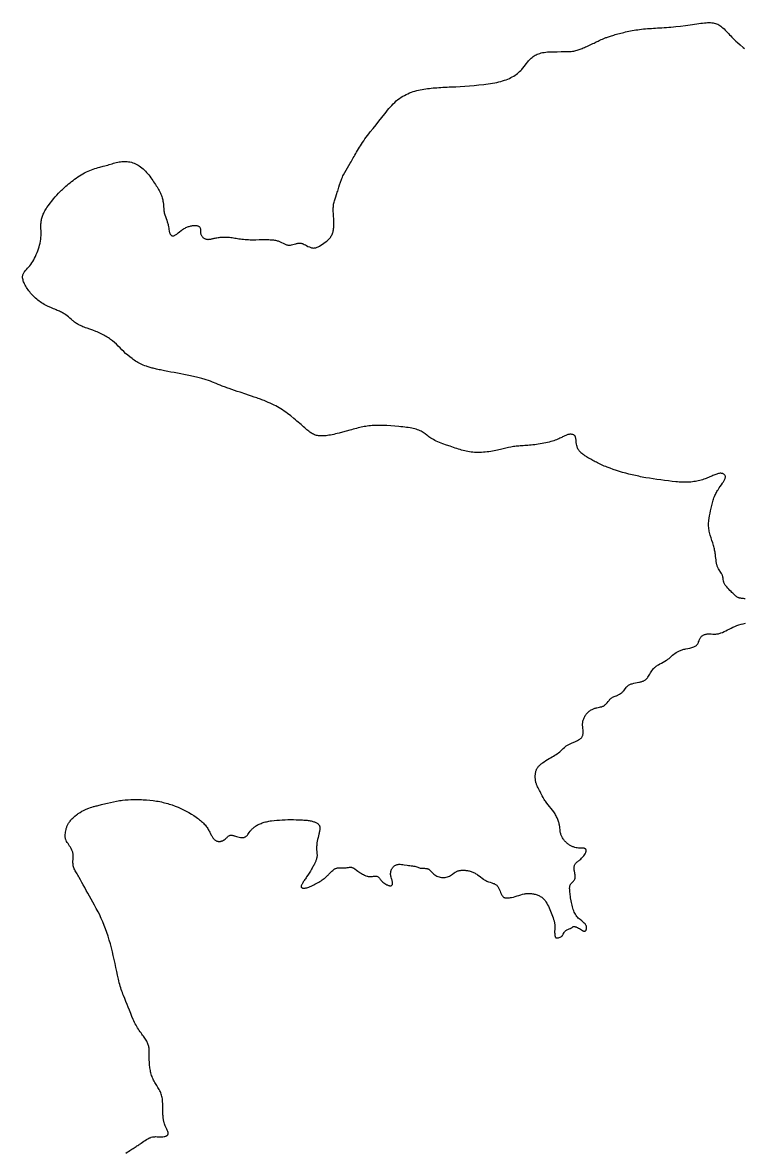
# Model space of a CAD drawing. Header units: millimetres. Extents: x -2265 to 3326, y -936 to 5294.
# Drawn here: x -669 to 1322, y 2179 to 5294 of the extents above; entities that cross this region are included whole.
import ezdxf

# ---------------------------------------------------------------- set-up
doc = ezdxf.new("R2010")
doc.units = ezdxf.units.MM
doc.layers.add('182', color=7, linetype='Continuous')

msp = doc.modelspace()

# ---------------------------------------------------------------- linework, layer by layer
at = {"layer": '182', "elevation": 182}
for points in [[(1324.3, 3705.6), (1321.9, 3705.8), (1319.5, 3705.9), (1317.3, 3706.2), (1315.3, 3706.4), (1313.4, 3706.6), (1311.6, 3706.9), (1310, 3707.2), (1308.5, 3707.5), (1307.2, 3707.9), (1305.9, 3708.3), (1304.8, 3708.7), (1303.8, 3709.2), (1301.9, 3710.2), (1300.2, 3711.4), (1298.4, 3712.8), (1296.6, 3714.5), (1294.6, 3716.3), (1292.5, 3718.4), (1290.1, 3720.7), (1287.6, 3723.1), (1284.9, 3725.8), (1282.1, 3728.7), (1279, 3731.7), (1276, 3734.9), (1273.1, 3738.2), (1270.4, 3741.6), (1269.1, 3743.3), (1268, 3745), (1267, 3746.7), (1266.2, 3748.5), (1265.4, 3750.2), (1264.9, 3751.9), (1264.4, 3753.6), (1264.1, 3755.3), (1263.6, 3758.7), (1263.1, 3762), (1262.6, 3765.3), (1262.3, 3767), (1261.8, 3768.6), (1261.3, 3770.2), (1260.6, 3771.9), (1259.7, 3773.5), (1258.8, 3775.1), (1256.8, 3778.3), (1252.4, 3784.9), (1250.3, 3788.3), (1249.3, 3790.1), (1248.5, 3791.9), (1247.7, 3793.7), (1247.1, 3795.6), (1246.5, 3797.5), (1246, 3799.5), (1245.1, 3803.6), (1244.4, 3807.9), (1243.8, 3812.5), (1243.2, 3817.4), (1242.5, 3822.5), (1242.1, 3825.2), (1241.7, 3828), (1241.3, 3830.8), (1240.8, 3833.7), (1240.2, 3836.6), (1239.6, 3839.7), (1239, 3842.8), (1238.2, 3846), (1237.4, 3849.2), (1236.6, 3852.5), (1235.6, 3855.9), (1234.6, 3859.4), (1232.4, 3866.4), (1230.1, 3873.6), (1227.9, 3880.8), (1226.9, 3884.4), (1226, 3888), (1225.1, 3891.6), (1224.4, 3895.1), (1223.8, 3898.5), (1223.4, 3902), (1223.1, 3905.3), (1223, 3908.6), (1223, 3911.9), (1223.2, 3915.1), (1223.4, 3918.3), (1223.8, 3921.5), (1224.8, 3928), (1226, 3934.5), (1227.4, 3941.3), (1228.8, 3948.4), (1230.4, 3955.6), (1232, 3962.9), (1233.8, 3970.1), (1234.8, 3973.7), (1235.8, 3977.2), (1236.9, 3980.6), (1238, 3983.9), (1239.2, 3987.1), (1240.5, 3990.1), (1241.8, 3993.1), (1243.2, 3995.9), (1244.7, 3998.6), (1246.1, 4001.3), (1247.7, 4003.8), (1249.2, 4006.3), (1252.3, 4011), (1255.4, 4015.5), (1258.5, 4019.8), (1261.5, 4024), (1262.8, 4026), (1264.1, 4028), (1265.3, 4030), (1266.4, 4031.9), (1267.3, 4033.7), (1268.1, 4035.5), (1268.7, 4037.2), (1269.2, 4038.8), (1269.4, 4040.4), (1269.5, 4041.9), (1269.3, 4043.4), (1268.8, 4044.7), (1268.2, 4046), (1267.3, 4047.1), (1266.3, 4048.2), (1265.1, 4049.1), (1263.7, 4049.9), (1262.2, 4050.5), (1260.5, 4051), (1258.7, 4051.3), (1256.7, 4051.5), (1254.7, 4051.4), (1252.6, 4051.2), (1250.3, 4050.8), (1248, 4050.2), (1245.6, 4049.4), (1243.1, 4048.6), (1240.5, 4047.5), (1237.8, 4046.4), (1235.1, 4045.2), (1232.2, 4044), (1229.3, 4042.7), (1226.3, 4041.3), (1223.1, 4040), (1219.9, 4038.7), (1216.6, 4037.4), (1213.2, 4036.1), (1209.7, 4034.9), (1206.1, 4033.8), (1202.5, 4032.7), (1198.7, 4031.7), (1194.8, 4030.7), (1190.9, 4029.9), (1186.9, 4029.1), (1182.8, 4028.4), (1178.6, 4027.9), (1174.3, 4027.4), (1170, 4027.1), (1165.5, 4026.9), (1161, 4026.8), (1156.4, 4026.8), (1151.7, 4026.9), (1147, 4027.1), (1142.2, 4027.3), (1137.3, 4027.7), (1132.4, 4028.1), (1122.4, 4029.1), (1112.2, 4030.3), (1101.8, 4031.6), (1091.2, 4033), (1080.7, 4034.5), (1070.2, 4036), (1059.9, 4037.7), (1049.7, 4039.4), (1044.8, 4040.3), (1039.9, 4041.2), (1035.1, 4042.1), (1030.4, 4043.1), (1021.2, 4045), (1012.3, 4047.1), (1003.5, 4049.3), (994.7, 4051.6), (986.1, 4054.1), (977.4, 4056.7), (968.7, 4059.4), (960.1, 4062.2), (951.6, 4065.2), (943.4, 4068.3), (939.3, 4069.9), (935.4, 4071.5), (931.5, 4073.2), (927.8, 4074.8), (924.1, 4076.5), (920.5, 4078.2), (917, 4080), (913.6, 4081.7), (910.3, 4083.4), (907.1, 4085.1), (903.9, 4086.9), (900.8, 4088.6), (897.9, 4090.3), (895, 4091.9), (892.2, 4093.6), (889.5, 4095.2), (886.8, 4096.8), (884.3, 4098.4), (881.8, 4100), (879.5, 4101.5), (877.2, 4103.1), (875.1, 4104.7), (873.1, 4106.3), (871.2, 4108), (869.4, 4109.7), (867.8, 4111.5), (866.3, 4113.3), (865, 4115.2), (863.8, 4117.1), (862.8, 4119.2), (861.9, 4121.3), (861.1, 4123.4), (860.4, 4125.6), (859.9, 4127.8), (859, 4132.1), (858.3, 4136.3), (858.1, 4138.3), (857.9, 4140.2), (857.7, 4142.1), (857.5, 4143.8), (857.3, 4145.5), (857.1, 4147), (856.8, 4148.5), (856.5, 4149.8), (856.2, 4151.1), (855.8, 4152.2), (855.3, 4153.3), (854.8, 4154.3), (854.1, 4155.1), (853.3, 4155.9), (852.4, 4156.6), (851.4, 4157.2), (850.2, 4157.8), (848.9, 4158.2), (847.5, 4158.5), (845.9, 4158.8), (844.3, 4158.9), (842.6, 4158.9), (840.8, 4158.9), (839, 4158.7), (837, 4158.4), (835.1, 4158), (833.1, 4157.4), (831.1, 4156.8), (829.1, 4156), (827, 4155.1), (824.9, 4154), (822.8, 4152.9), (820.5, 4151.8), (818.1, 4150.5), (815.6, 4149.2), (812.9, 4147.9), (810.1, 4146.6), (807, 4145.2), (803.7, 4143.8), (800.2, 4142.5), (796.3, 4141.2), (792.3, 4139.9), (787.9, 4138.7), (783.4, 4137.5), (778.6, 4136.4), (773.8, 4135.3), (768.8, 4134.3), (763.7, 4133.4), (753.5, 4131.7), (748.5, 4130.9), (743.5, 4130.3), (738.5, 4129.7), (733.7, 4129.1), (729.1, 4128.7), (724.6, 4128.3), (720.2, 4128), (715.9, 4127.7), (711.7, 4127.4), (707.6, 4127.2), (703.7, 4126.9), (699.8, 4126.6), (696, 4126.3), (692.2, 4125.9), (688.6, 4125.5), (685, 4125), (681.4, 4124.4), (677.9, 4123.7), (670.9, 4122.2), (663.8, 4120.5), (660.2, 4119.6), (656.5, 4118.6), (652.7, 4117.7), (648.8, 4116.8), (644.7, 4115.8), (640.5, 4114.9), (636.2, 4114), (631.6, 4113.2), (626.9, 4112.4), (622.1, 4111.6), (617.2, 4111), (612.2, 4110.4), (607.1, 4109.8), (602.1, 4109.4), (597, 4109.1), (591.9, 4108.9), (586.9, 4108.8), (582, 4108.9), (577.2, 4109.1), (572.5, 4109.4), (567.9, 4109.9), (563.4, 4110.6), (559, 4111.4), (554.7, 4112.3), (550.4, 4113.3), (546.1, 4114.4), (541.9, 4115.6), (537.6, 4116.9), (533.2, 4118.3), (528.8, 4119.7), (524.3, 4121.2), (519.7, 4122.8), (515, 4124.4), (510.2, 4126), (500.3, 4129.4), (490.5, 4132.9), (485.7, 4134.7), (481, 4136.5), (476.5, 4138.4), (472.1, 4140.3), (468, 4142.2), (464.1, 4144.2), (460.4, 4146.2), (457.1, 4148.2), (454.1, 4150.3), (451.2, 4152.3), (448.5, 4154.4), (445.9, 4156.4), (441, 4160.3), (438.5, 4162.2), (435.9, 4164), (433.3, 4165.8), (430.4, 4167.4), (427.4, 4168.9), (424.2, 4170.3), (420.6, 4171.6), (416.9, 4172.8), (412.9, 4173.9), (408.7, 4174.9), (404.3, 4175.8), (399.7, 4176.7), (394.9, 4177.4), (390, 4178.1), (385, 4178.8), (379.8, 4179.4), (374.5, 4179.9), (369.1, 4180.4), (358.2, 4181.4), (347.1, 4182.3), (336, 4183), (330.5, 4183.3), (325, 4183.5), (319.7, 4183.6), (314.4, 4183.6), (309.3, 4183.6), (304.3, 4183.5), (299.5, 4183.3), (294.9, 4183), (290.4, 4182.6), (286, 4182.1), (281.7, 4181.6), (277.5, 4180.9), (273.4, 4180.2), (269.2, 4179.3), (265, 4178.4), (260.9, 4177.5), (256.6, 4176.4), (252.3, 4175.3), (247.8, 4174.1), (243.2, 4172.9), (238.5, 4171.6), (233.7, 4170.3), (223.8, 4167.6), (213.7, 4164.8), (203.8, 4162.2), (198.8, 4161), (194, 4159.9), (189.3, 4158.8), (184.8, 4157.8), (180.4, 4157), (176.1, 4156.2), (172, 4155.6), (168.1, 4155.1), (164.3, 4154.7), (160.6, 4154.5), (157.1, 4154.4), (153.7, 4154.4), (150.5, 4154.6), (147.3, 4155), (144.3, 4155.5), (141.4, 4156.1), (138.6, 4156.9), (136, 4157.9), (133.4, 4159), (130.8, 4160.3), (128.3, 4161.8), (125.8, 4163.4), (123.2, 4165.2), (120.6, 4167.2), (118, 4169.3), (115.2, 4171.6), (112.3, 4174.1), (109.3, 4176.7), (106.2, 4179.5), (102.8, 4182.5), (99.2, 4185.6), (95.5, 4188.8), (91.6, 4192.2), (87.6, 4195.6), (83.5, 4199.1), (79.2, 4202.6), (70.5, 4209.7), (61.5, 4216.5), (57, 4219.8), (52.5, 4223), (48, 4226.1), (43.5, 4229), (38.9, 4231.8), (34.3, 4234.5), (29.5, 4237.1), (24.6, 4239.7), (19.6, 4242.2), (14.4, 4244.6), (8.9, 4247.1), (3.1, 4249.5), (-2.9, 4251.9), (-6, 4253.1), (-9.2, 4254.3), (-12.5, 4255.5), (-15.9, 4256.8), (-19.4, 4258), (-22.9, 4259.3), (-30.3, 4261.8), (-37.8, 4264.4), (-45.5, 4266.9), (-53.4, 4269.5), (-69.1, 4274.7), (-76.8, 4277.3), (-84.4, 4279.8), (-91.8, 4282.3), (-98.9, 4284.8), (-102.4, 4286), (-105.7, 4287.3), (-109, 4288.5), (-112.1, 4289.7), (-115.2, 4290.8), (-118.1, 4292), (-123.9, 4294.3), (-129.4, 4296.6), (-134.7, 4298.8), (-145.4, 4303), (-150.8, 4305.1), (-156.3, 4307.2), (-162.2, 4309.2), (-165.2, 4310.1), (-168.3, 4311.1), (-171.6, 4312.1), (-174.9, 4313.1), (-178.4, 4314), (-181.9, 4314.9), (-185.7, 4315.9), (-189.5, 4316.8), (-193.5, 4317.7), (-197.6, 4318.7), (-201.8, 4319.6), (-206, 4320.5), (-214.8, 4322.2), (-223.8, 4324), (-232.8, 4325.7), (-251, 4329.1), (-260, 4330.7), (-268.7, 4332.4), (-272.9, 4333.2), (-277, 4334), (-281.1, 4334.8), (-285, 4335.6), (-288.8, 4336.3), (-292.5, 4337.1), (-296, 4337.9), (-299.4, 4338.7), (-302.7, 4339.4), (-305.8, 4340.2), (-308.9, 4341), (-311.8, 4341.7), (-314.6, 4342.5), (-317.3, 4343.3), (-319.9, 4344), (-322.5, 4344.8), (-324.9, 4345.6), (-327.2, 4346.4), (-331.7, 4348), (-335.9, 4349.7), (-339.9, 4351.4), (-343.6, 4353.1), (-347.2, 4355), (-350.7, 4356.9), (-354.1, 4358.9), (-357.4, 4360.9), (-360.7, 4363.1), (-363.9, 4365.3), (-367, 4367.6), (-373.1, 4372.3), (-379, 4377.2), (-384.6, 4382.2), (-390, 4387.2), (-395.1, 4392.3), (-400.1, 4397.3), (-405.1, 4402.3), (-410.1, 4407.1), (-415.2, 4411.9), (-420.6, 4416.4), (-423.4, 4418.7), (-426.2, 4420.8), (-429.2, 4422.9), (-432.2, 4425), (-435.3, 4427), (-438.5, 4429), (-441.8, 4430.9), (-445.1, 4432.7), (-448.6, 4434.5), (-452.1, 4436.3), (-455.7, 4438), (-459.4, 4439.6), (-463.2, 4441.2), (-467.1, 4442.8), (-475, 4445.8), (-483, 4448.6), (-491, 4451.4), (-494.9, 4452.8), (-498.6, 4454.2), (-502.3, 4455.6), (-505.8, 4457), (-509.2, 4458.5), (-512.3, 4460), (-515.3, 4461.5), (-518, 4463.1), (-520.6, 4464.7), (-523, 4466.4), (-525.3, 4468), (-527.4, 4469.7), (-529.4, 4471.4), (-531.4, 4473.1), (-535.1, 4476.4), (-538.7, 4479.6), (-542.3, 4482.7), (-546, 4485.6), (-549.9, 4488.5), (-552, 4489.9), (-554.2, 4491.2), (-556.5, 4492.6), (-558.9, 4493.9), (-561.4, 4495.3), (-564.1, 4496.6), (-567, 4498), (-570, 4499.4), (-573.2, 4500.7), (-576.5, 4502.1), (-579.9, 4503.6), (-583.4, 4505.1), (-587.1, 4506.6), (-590.7, 4508.2), (-598.2, 4511.5), (-601.9, 4513.3), (-605.6, 4515.2), (-609.3, 4517.2), (-612.9, 4519.3), (-616.4, 4521.5), (-619.9, 4523.8), (-623.2, 4526.2), (-626.5, 4528.7), (-629.7, 4531.3), (-632.8, 4533.9), (-635.8, 4536.7), (-638.7, 4539.5), (-641.5, 4542.4), (-644.2, 4545.4), (-646.7, 4548.4), (-649.2, 4551.4), (-651.6, 4554.6), (-653.9, 4557.7), (-656, 4560.9), (-658.1, 4564), (-660, 4567.2), (-661.7, 4570.3), (-663.2, 4573.4), (-664.6, 4576.4), (-665.9, 4579.4), (-666.9, 4582.2), (-667.7, 4585), (-668.3, 4587.7), (-668.7, 4590.2), (-668.8, 4592.5), (-668.8, 4594.7), (-668.5, 4596.8), (-668, 4598.8), (-667.4, 4600.6), (-666.6, 4602.4), (-665.6, 4604.1), (-664.6, 4605.7), (-663.4, 4607.3), (-660.8, 4610.5), (-658.1, 4613.6), (-655.2, 4616.8), (-652.2, 4620.1), (-649.3, 4623.7), (-646.4, 4627.4), (-643.5, 4631.3), (-640.7, 4635.5), (-638.1, 4640), (-635.6, 4644.7), (-633.2, 4649.6), (-631, 4654.7), (-628.9, 4659.8), (-627, 4665.1), (-625.1, 4670.3), (-623.4, 4675.6), (-621.9, 4680.8), (-620.6, 4686.1), (-619.5, 4691.3), (-618.6, 4696.6), (-618.1, 4701.9), (-617.9, 4707.2), (-617.9, 4712.6), (-618, 4717.9), (-618.4, 4728.6), (-618.4, 4733.9), (-618.2, 4739.2), (-618, 4741.8), (-617.8, 4744.4), (-617.4, 4747), (-616.9, 4749.6), (-616.4, 4752.3), (-615.7, 4754.9), (-614.9, 4757.6), (-614, 4760.4), (-613, 4763.1), (-611.8, 4766), (-610.4, 4768.8), (-608.9, 4771.8), (-607.3, 4774.8), (-605.5, 4777.8), (-603.6, 4780.8), (-601.6, 4783.9), (-597.4, 4790.1), (-592.9, 4796.2), (-588.2, 4802.1), (-583.6, 4807.9), (-579, 4813.3), (-574.4, 4818.5), (-569.6, 4823.7), (-567.1, 4826.3), (-564.4, 4828.9), (-561.7, 4831.6), (-558.8, 4834.3), (-555.8, 4837.1), (-552.6, 4840), (-549.2, 4843), (-545.6, 4846.1), (-541.9, 4849.3), (-538, 4852.5), (-533.9, 4855.8), (-529.7, 4859.1), (-525.3, 4862.3), (-520.9, 4865.5), (-516.4, 4868.7), (-511.8, 4871.7), (-507.2, 4874.6), (-502.5, 4877.3), (-497.7, 4879.9), (-493, 4882.2), (-488.3, 4884.4), (-483.5, 4886.4), (-478.8, 4888.2), (-474.1, 4889.8), (-469.4, 4891.4), (-464.7, 4892.8), (-460.1, 4894.1), (-455.6, 4895.4), (-446.7, 4897.8), (-442.3, 4899), (-438.1, 4900.2), (-433.9, 4901.4), (-429.8, 4902.6), (-421.9, 4905), (-418, 4906.1), (-414.1, 4907.2), (-410.3, 4908.2), (-406.6, 4909.1), (-402.8, 4909.8), (-399.1, 4910.5), (-395.3, 4910.9), (-391.6, 4911.2), (-387.8, 4911.4), (-384, 4911.3), (-380.2, 4911), (-376.4, 4910.5), (-372.7, 4909.8), (-368.9, 4908.9), (-365.1, 4907.7), (-361.4, 4906.4), (-357.7, 4904.8), (-354, 4903.1), (-350.4, 4901.1), (-346.9, 4898.8), (-343.4, 4896.4), (-340, 4893.7), (-336.6, 4890.8), (-333.3, 4887.7), (-330.1, 4884.5), (-327, 4881.1), (-324, 4877.6), (-321, 4874), (-318.1, 4870.3), (-315.3, 4866.5), (-312.6, 4862.8), (-309.9, 4859), (-307.4, 4855.3), (-304.9, 4851.6), (-302.5, 4848), (-300.2, 4844.4), (-298, 4840.9), (-296, 4837.5), (-294, 4834.1), (-292.1, 4830.7), (-290.4, 4827.4), (-288.8, 4824.1), (-287.4, 4820.9), (-286, 4817.7), (-284.9, 4814.5), (-283.8, 4811.3), (-283, 4808.2), (-282.3, 4805), (-281.7, 4801.9), (-281.3, 4798.8), (-280.6, 4792.7), (-280.1, 4786.7), (-279.6, 4780.9), (-279, 4775.2), (-278.5, 4772.4), (-278, 4769.6), (-277.3, 4766.9), (-276.6, 4764.3), (-275, 4759.1), (-273.2, 4754.1), (-271.4, 4749.2), (-269.7, 4744.5), (-269, 4742.3), (-268.3, 4740), (-267.8, 4737.8), (-267.3, 4735.6), (-266.5, 4731.4), (-265.9, 4727.3), (-265.4, 4723.5), (-264.8, 4719.9), (-264.4, 4718.2), (-264, 4716.6), (-263.5, 4715), (-263, 4713.6), (-262.3, 4712.2), (-261.6, 4710.9), (-260.8, 4709.7), (-260, 4708.7), (-259, 4707.8), (-258, 4707.1), (-256.9, 4706.6), (-255.7, 4706.2), (-254.5, 4706.1), (-253.1, 4706.1), (-251.7, 4706.5), (-250.3, 4707), (-248.7, 4707.8), (-247.1, 4708.8), (-245.4, 4709.9), (-243.6, 4711.2), (-241.8, 4712.7), (-239.9, 4714.2), (-236, 4717.4), (-231.8, 4720.6), (-229.7, 4722.2), (-227.5, 4723.7), (-225.2, 4725.1), (-223, 4726.4), (-220.7, 4727.6), (-218.4, 4728.7), (-216.1, 4729.7), (-213.7, 4730.7), (-211.4, 4731.5), (-209.1, 4732.2), (-206.8, 4732.8), (-204.6, 4733.4), (-202.3, 4733.8), (-200.1, 4734.2), (-198, 4734.5), (-195.9, 4734.6), (-193.9, 4734.7), (-191.9, 4734.7), (-190.1, 4734.5), (-188.3, 4734.3), (-186.7, 4734), (-185.2, 4733.5), (-183.8, 4733), (-182.5, 4732.3), (-181.4, 4731.6), (-180.5, 4730.7), (-179.8, 4729.6), (-179.2, 4728.5), (-178.8, 4727.3), (-178.6, 4725.9), (-178.4, 4724.5), (-178.3, 4723), (-178.3, 4719.8), (-178.3, 4716.5), (-178.2, 4714.9), (-178, 4713.2), (-177.7, 4711.6), (-177.2, 4710), (-176.6, 4708.5), (-175.8, 4707.1), (-174.9, 4705.7), (-173.9, 4704.3), (-172.7, 4703.1), (-171.4, 4701.9), (-170.1, 4700.9), (-168.7, 4699.9), (-167.2, 4699), (-165.7, 4698.3), (-164.2, 4697.7), (-162.6, 4697.2), (-161.1, 4696.8), (-159.6, 4696.6), (-158.1, 4696.5), (-156.6, 4696.5), (-155, 4696.6), (-153.4, 4696.8), (-151.7, 4697), (-150, 4697.4), (-148.2, 4697.8), (-146.4, 4698.2), (-144.4, 4698.7), (-142.3, 4699.1), (-140.1, 4699.6), (-137.7, 4700.1), (-135.3, 4700.6), (-132.7, 4701), (-129.9, 4701.4), (-127.1, 4701.8), (-124.2, 4702.2), (-121.2, 4702.5), (-118.1, 4702.7), (-114.9, 4702.8), (-111.7, 4702.9), (-108.4, 4702.9), (-105, 4702.8), (-101.6, 4702.5), (-98.2, 4702.2), (-94.7, 4701.8), (-91.2, 4701.3), (-87.6, 4700.7), (-83.9, 4700.1), (-80.1, 4699.5), (-76.3, 4698.9), (-72.3, 4698.3), (-68.2, 4697.7), (-64, 4697.1), (-59.7, 4696.6), (-55.2, 4696.2), (-50.5, 4695.9), (-45.8, 4695.6), (-40.9, 4695.5), (-35.9, 4695.4), (-25.9, 4695.4), (-16, 4695.6), (-11.2, 4695.6), (-6.5, 4695.7), (-1.9, 4695.8), (2.4, 4695.8), (6.5, 4695.8), (10.3, 4695.7), (13.9, 4695.5), (17.3, 4695.3), (20.4, 4695), (23.3, 4694.7), (26.1, 4694.3), (28.6, 4693.8), (31.1, 4693.3), (33.4, 4692.7), (35.6, 4692.1), (37.7, 4691.4), (39.8, 4690.6), (41.8, 4689.7), (45.6, 4687.8), (49.4, 4685.9), (53.2, 4684), (56.9, 4682.3), (58.7, 4681.6), (60.6, 4681.1), (62.5, 4680.6), (64.4, 4680.3), (66.4, 4680.2), (68.4, 4680.3), (70.4, 4680.6), (72.4, 4680.9), (76.4, 4681.9), (80.4, 4683.1), (84.3, 4684.3), (86.2, 4684.9), (88.1, 4685.3), (89.9, 4685.7), (91.7, 4685.9), (93.4, 4686.1), (95.1, 4686.1), (96.7, 4686), (98.3, 4685.8), (99.9, 4685.5), (101.5, 4685.1), (103.1, 4684.6), (104.7, 4684), (107.9, 4682.6), (111.2, 4680.9), (114.6, 4679.1), (118.3, 4677.2), (122, 4675.4), (123.9, 4674.7), (125.8, 4674), (127.8, 4673.4), (129.8, 4673), (131.7, 4672.7), (133.7, 4672.6), (135.8, 4672.7), (137.8, 4673), (139.8, 4673.5), (141.8, 4674.1), (143.9, 4674.9), (145.9, 4675.9), (148, 4676.9), (150, 4678.1), (154.1, 4680.6), (158.2, 4683.3), (166.1, 4688.9), (170, 4691.8), (173.6, 4694.9), (175.3, 4696.5), (176.9, 4698.2), (178.5, 4699.9), (180, 4701.8), (181.3, 4703.7), (182.6, 4705.7), (183.8, 4707.9), (184.8, 4710.1), (185.8, 4712.5), (186.6, 4715), (187.3, 4717.6), (187.9, 4720.3), (188.5, 4723.1), (188.9, 4726.1), (189.2, 4729.1), (189.4, 4732.3), (189.6, 4735.5), (189.6, 4738.9), (189.6, 4742.4), (189.5, 4745.9), (189.1, 4753.3), (188.6, 4760.8), (188.2, 4768.4), (188, 4772.1), (187.9, 4775.8), (187.9, 4779.5), (188, 4783), (188.2, 4786.5), (188.6, 4789.8), (189, 4793), (189.6, 4796.2), (190.3, 4799.2), (191.1, 4802.2), (192.9, 4808.1), (194.9, 4814), (197, 4820), (198.1, 4823.1), (199.2, 4826.3), (200.2, 4829.6), (201.3, 4833), (203.4, 4839.9), (205.6, 4846.9), (207.9, 4854), (210.4, 4861.1), (211.8, 4864.5), (213.2, 4867.9), (214.7, 4871.3), (216.3, 4874.5), (219.6, 4880.9), (223.3, 4887.2), (227.1, 4893.5), (231, 4900), (235, 4906.6), (237.1, 4910.1), (239.1, 4913.7), (241.2, 4917.4), (243.3, 4921.2), (245.4, 4925), (247.6, 4929), (249.9, 4933.1), (252.2, 4937.2), (254.7, 4941.5), (257.2, 4945.8), (259.9, 4950.2), (262.7, 4954.6), (265.6, 4959.2), (268.7, 4963.8), (272, 4968.5), (275.4, 4973.2), (278.9, 4978), (282.6, 4982.8), (286.4, 4987.7), (290.2, 4992.6), (298.1, 5002.5), (306.1, 5012.5), (314.1, 5022.6), (322, 5032.6), (329.8, 5042.6), (333.7, 5047.5), (337.6, 5052.3), (341.5, 5057), (345.5, 5061.5), (349.4, 5065.9), (353.5, 5070.1), (357.6, 5074.2), (361.8, 5078), (366.1, 5081.6), (370.5, 5084.9), (375, 5088), (379.6, 5090.9), (384.2, 5093.5), (388.9, 5095.9), (393.7, 5098.1), (398.5, 5100.1), (403.4, 5102), (408.3, 5103.7), (413.3, 5105.2), (418.2, 5106.5), (423.2, 5107.8), (428.1, 5108.9), (433.1, 5109.9), (438.1, 5110.7), (443.1, 5111.5), (448.1, 5112.2), (453.1, 5112.8), (458.2, 5113.4), (463.4, 5113.8), (468.6, 5114.3), (473.9, 5114.6), (479.2, 5115), (484.7, 5115.3), (490.2, 5115.6), (495.9, 5115.9), (501.7, 5116.2), (507.6, 5116.5), (513.6, 5116.8), (519.6, 5117.1), (525.8, 5117.4), (538.3, 5118.1), (551, 5118.8), (563.9, 5119.7), (576.9, 5120.7), (589.9, 5122), (602.8, 5123.4), (609.1, 5124.2), (615.4, 5125.1), (621.5, 5126), (627.5, 5127), (633.4, 5128.1), (639.1, 5129.3), (644.6, 5130.6), (650, 5132), (655.1, 5133.4), (660, 5135), (664.8, 5136.7), (669.3, 5138.4), (673.6, 5140.3), (677.8, 5142.3), (681.8, 5144.4), (685.6, 5146.6), (689.2, 5148.8), (692.6, 5151.3), (695.9, 5153.8), (699.1, 5156.4), (702, 5159.1), (704.9, 5162), (707.6, 5164.9), (710.1, 5167.8), (715.1, 5173.9), (719.8, 5179.9), (724.3, 5185.7), (726.6, 5188.4), (729, 5191.1), (731.3, 5193.6), (733.8, 5196), (736.3, 5198.2), (738.9, 5200.2), (741.6, 5202.1), (744.5, 5203.9), (747.5, 5205.4), (750.6, 5206.9), (754, 5208.2), (757.5, 5209.3), (761.3, 5210.3), (765.3, 5211.2), (769.6, 5211.9), (774.1, 5212.5), (778.9, 5213), (784, 5213.3), (789.2, 5213.5), (794.5, 5213.7), (805.4, 5213.8), (816.2, 5213.9), (821.4, 5213.9), (826.4, 5214), (831.3, 5214), (835.8, 5214.2), (838, 5214.3), (840.1, 5214.4), (844, 5214.8), (847.7, 5215.2), (851.1, 5215.7), (854.3, 5216.3), (857.4, 5216.9), (860.3, 5217.7), (863.1, 5218.5), (865.9, 5219.5), (868.7, 5220.5), (871.5, 5221.6), (874.4, 5222.8), (877.4, 5224.1), (880.5, 5225.4), (883.7, 5226.9), (887, 5228.4), (900.6, 5234.6), (903.9, 5236.2), (907.1, 5237.7), (910.2, 5239.2), (913.2, 5240.6), (915.9, 5241.9), (918.5, 5243.1), (920.9, 5244.3), (923.1, 5245.3), (925.1, 5246.3), (927, 5247.2), (930.7, 5248.8), (934.2, 5250.3), (937.9, 5251.8), (939.9, 5252.5), (942.1, 5253.3), (944.4, 5254.2), (946.9, 5255), (949.6, 5255.9), (952.5, 5256.9), (955.5, 5257.8), (958.7, 5258.8), (962.1, 5259.8), (965.6, 5260.9), (969.3, 5261.9), (973.1, 5263), (977, 5264), (981.1, 5265.1), (985.3, 5266.1), (989.6, 5267.1), (994, 5268.2), (998.5, 5269.1), (1003.1, 5270.1), (1007.9, 5271.1), (1012.7, 5272), (1017.6, 5272.8), (1022.6, 5273.7), (1027.7, 5274.4), (1032.9, 5275.2), (1038.1, 5275.8), (1043.4, 5276.4), (1048.8, 5277), (1054.3, 5277.4), (1059.8, 5277.8), (1065.3, 5278.2), (1071, 5278.6), (1076.7, 5278.9), (1082.5, 5279.2), (1088.4, 5279.5), (1094.4, 5279.8), (1100.5, 5280.2), (1106.7, 5280.6), (1113, 5281.1), (1119.4, 5281.7), (1125.9, 5282.3), (1132.5, 5283), (1145.8, 5284.6), (1159.1, 5286.3), (1165.7, 5287.2), (1172.1, 5288.1), (1178.4, 5289), (1184.6, 5289.9), (1190.5, 5290.7), (1196.2, 5291.4), (1201.6, 5292.1), (1206.7, 5292.7), (1211.5, 5293.2), (1216.1, 5293.6), (1220.4, 5293.9), (1224.5, 5294), (1228.3, 5294), (1232, 5293.8), (1235.5, 5293.4), (1238.9, 5292.8), (1242.1, 5292), (1245.3, 5290.9), (1248.3, 5289.6), (1251.3, 5288.1), (1254.2, 5286.2), (1257, 5284.1), (1259.9, 5281.8), (1262.8, 5279.3), (1265.6, 5276.5), (1268.5, 5273.6), (1271.5, 5270.6), (1274.5, 5267.4), (1277.6, 5264.1), (1280.8, 5260.7), (1284.1, 5257.3), (1287.5, 5253.8), (1291, 5250.2), (1294.7, 5246.7), (1298.6, 5243.1), (1302.5, 5239.5), (1310.4, 5232.5), (1318.5, 5225.7), (1322.5, 5222.4)], [(-384.1, 2177.5), (-380.5, 2179.8), (-376.9, 2182.1), (-373.5, 2184.2), (-370.3, 2186.3), (-367.1, 2188.3), (-364.1, 2190.2), (-361.3, 2192), (-358.5, 2193.8), (-355.8, 2195.4), (-353.3, 2197.1), (-350.8, 2198.6), (-348.5, 2200.1), (-346.2, 2201.6), (-344, 2203.1), (-341.9, 2204.5), (-337.8, 2207.2), (-334, 2209.8), (-330.4, 2212.3), (-327, 2214.6), (-323.6, 2216.6), (-320.4, 2218.4), (-318.8, 2219.1), (-317.2, 2219.8), (-315.6, 2220.4), (-314, 2220.9), (-310.9, 2221.7), (-307.7, 2222.2), (-304.5, 2222.4), (-301.3, 2222.6), (-298, 2222.5), (-291.3, 2222.4), (-288, 2222.3), (-284.8, 2222.3), (-281.7, 2222.4), (-278.8, 2222.7), (-277.4, 2222.9), (-276.1, 2223.2), (-274.9, 2223.6), (-273.7, 2224), (-272.7, 2224.4), (-271.7, 2225), (-270.8, 2225.5), (-270, 2226.2), (-269.3, 2226.9), (-268.7, 2227.7), (-268.2, 2228.5), (-267.8, 2229.3), (-267.5, 2230.3), (-267.4, 2231.3), (-267.4, 2232.3), (-267.5, 2233.4), (-267.7, 2234.6), (-268, 2235.8), (-268.4, 2237), (-268.9, 2238.2), (-270, 2240.9), (-271.3, 2243.6), (-274, 2249.1), (-275.3, 2252), (-276.5, 2255), (-277.7, 2258.1), (-278.7, 2261.4), (-279.2, 2263.2), (-279.6, 2265), (-280, 2266.9), (-280.3, 2268.9), (-280.6, 2270.9), (-280.9, 2273.1), (-281.1, 2275.3), (-281.3, 2277.6), (-281.5, 2280.1), (-281.6, 2282.6), (-281.7, 2285.2), (-281.8, 2287.9), (-281.8, 2290.7), (-281.9, 2293.6), (-281.9, 2296.6), (-282, 2299.7), (-282, 2302.9), (-282, 2306.1), (-282.2, 2312.9), (-282.7, 2319.8), (-283, 2323.3), (-283.4, 2326.7), (-284, 2330.1), (-284.7, 2333.5), (-285.5, 2336.8), (-286.5, 2340), (-287.6, 2343.2), (-288.9, 2346.3), (-290.4, 2349.2), (-292, 2352.2), (-295.4, 2357.9), (-299, 2363.6), (-302.6, 2369.3), (-304.4, 2372.2), (-306.1, 2375.2), (-307.6, 2378.3), (-309.1, 2381.4), (-310.5, 2384.7), (-311.7, 2388), (-312.9, 2391.3), (-313.9, 2394.7), (-314.8, 2398.1), (-315.7, 2401.6), (-316.4, 2405), (-317, 2408.5), (-317.6, 2411.9), (-318.1, 2415.3), (-318.5, 2418.6), (-318.8, 2421.9), (-319, 2425.2), (-319.2, 2428.3), (-319.4, 2434.4), (-319.4, 2440.3), (-319.4, 2446), (-319.4, 2451.4), (-319.5, 2456.6), (-319.7, 2461.6), (-320, 2464), (-320.2, 2466.5), (-320.6, 2468.9), (-321.1, 2471.2), (-321.7, 2473.6), (-322.4, 2476), (-323.2, 2478.5), (-324.2, 2480.9), (-325.3, 2483.4), (-326.6, 2485.9), (-328.1, 2488.5), (-329.7, 2491.2), (-331.5, 2493.9), (-333.5, 2496.7), (-335.5, 2499.6), (-337.7, 2502.6), (-339.9, 2505.6), (-342.2, 2508.7), (-344.5, 2512), (-346.9, 2515.3), (-349.2, 2518.7), (-351.5, 2522.3), (-353.7, 2525.9), (-355.9, 2529.7), (-358, 2533.5), (-360, 2537.5), (-361.9, 2541.5), (-363.7, 2545.6), (-367.3, 2554), (-370.7, 2562.5), (-374, 2570.9), (-377.3, 2579.3), (-380.6, 2587.4), (-384, 2595.4), (-387.3, 2603.3), (-390.6, 2611.4), (-392.2, 2615.5), (-393.7, 2619.7), (-395.2, 2624), (-396.7, 2628.4), (-398.1, 2632.9), (-399.5, 2637.5), (-400.8, 2642.3), (-402.1, 2647.1), (-403.3, 2652.1), (-404.5, 2657.2), (-406.9, 2667.6), (-409.2, 2678.3), (-411.4, 2689.1), (-413.7, 2700), (-416.1, 2710.9), (-418.6, 2721.7), (-421.2, 2732.6), (-423.9, 2743.3), (-426.8, 2753.9), (-429.8, 2764.5), (-433, 2774.9), (-436.3, 2785.1), (-439.9, 2795.2), (-443.6, 2805.1), (-447.5, 2814.8), (-451.7, 2824.4), (-453.9, 2829), (-456.1, 2833.7), (-460.8, 2842.8), (-465.5, 2851.7), (-470.4, 2860.4), (-475.2, 2868.9), (-480, 2877.3), (-484.6, 2885.5), (-489, 2893.6), (-493.2, 2901.4), (-497.4, 2909.1), (-501.4, 2916.5), (-505.3, 2923.7), (-509.2, 2930.6), (-513.1, 2937.3), (-515, 2940.5), (-516.9, 2943.7), (-518.7, 2946.8), (-520.4, 2949.8), (-522, 2952.8), (-523.5, 2955.7), (-524.9, 2958.5), (-526.2, 2961.3), (-527.3, 2964.1), (-528.2, 2966.8), (-528.9, 2969.4), (-529.4, 2972), (-529.8, 2974.6), (-529.9, 2977.1), (-530, 2979.6), (-529.9, 2982), (-529.7, 2986.8), (-529.3, 2991.4), (-529.2, 2995.9), (-529.2, 2998.1), (-529.4, 3000.3), (-529.7, 3002.4), (-530.1, 3004.5), (-530.7, 3006.6), (-531.4, 3008.7), (-532.1, 3010.7), (-533, 3012.7), (-534.8, 3016.6), (-536.9, 3020.3), (-539.1, 3023.9), (-541.3, 3027.3), (-543.4, 3030.5), (-545.5, 3033.6), (-547.3, 3036.7), (-548.8, 3039.7), (-549.5, 3041.2), (-550.1, 3042.8), (-550.5, 3044.3), (-550.9, 3045.9), (-551.2, 3047.5), (-551.4, 3049.1), (-551.5, 3052.3), (-551.3, 3055.6), (-550.9, 3059), (-550.4, 3062.3), (-549.7, 3065.7), (-549, 3069.1), (-548.2, 3072.5), (-547.2, 3075.9), (-546.5, 3077.7), (-545.8, 3079.5), (-545, 3081.3), (-544.1, 3083.1), (-543.1, 3084.9), (-542, 3086.8), (-540.7, 3088.7), (-539.4, 3090.7), (-537.8, 3092.7), (-536.2, 3094.7), (-534.5, 3096.6), (-532.7, 3098.6), (-530.7, 3100.6), (-528.7, 3102.6), (-526.6, 3104.5), (-524.5, 3106.4), (-519.9, 3110.1), (-517.6, 3111.8), (-515.2, 3113.5), (-510.3, 3116.7), (-505.4, 3119.6), (-500.4, 3122.2), (-495.5, 3124.5), (-493.1, 3125.6), (-490.8, 3126.6), (-488.5, 3127.5), (-486.3, 3128.4), (-482, 3129.9), (-477.8, 3131.2), (-473.5, 3132.4), (-471.2, 3133.1), (-468.8, 3133.7), (-466.3, 3134.3), (-463.6, 3135), (-460.7, 3135.7), (-457.6, 3136.4), (-454.3, 3137.3), (-450.8, 3138.2), (-447.1, 3139.1), (-443.3, 3140), (-439.3, 3141), (-435.1, 3142), (-426.7, 3144), (-418.1, 3145.9), (-409.6, 3147.6), (-405.4, 3148.4), (-401.3, 3149), (-397.4, 3149.6), (-393.4, 3150.1), (-385.7, 3151), (-378, 3151.5), (-370.3, 3151.9), (-366.4, 3152), (-362.4, 3152), (-358.3, 3152), (-354.1, 3152), (-349.8, 3151.9), (-345.5, 3151.8), (-341, 3151.7), (-336.5, 3151.5), (-327.3, 3150.9), (-318, 3150.2), (-308.7, 3149.1), (-299.5, 3147.8), (-294.9, 3147.1), (-290.4, 3146.2), (-285.9, 3145.3), (-281.5, 3144.3), (-277.1, 3143.3), (-272.8, 3142.1), (-268.5, 3141), (-264.3, 3139.7), (-260.1, 3138.4), (-256, 3137), (-247.8, 3134), (-239.9, 3130.8), (-232.2, 3127.4), (-224.7, 3123.8), (-217.4, 3120), (-210.3, 3116), (-203.4, 3111.9), (-196.6, 3107.6), (-190.1, 3103.2), (-186.9, 3100.9), (-183.8, 3098.6), (-180.8, 3096.3), (-177.9, 3093.9), (-175.2, 3091.5), (-172.5, 3089.2), (-170, 3086.7), (-167.6, 3084.3), (-165.3, 3081.9), (-163.3, 3079.4), (-161.4, 3076.9), (-159.6, 3074.5), (-158, 3072), (-156.6, 3069.6), (-155.2, 3067.1), (-153.9, 3064.8), (-152.7, 3062.4), (-151.6, 3060.1), (-149.4, 3055.8), (-148.4, 3053.7), (-147.3, 3051.7), (-146.2, 3049.9), (-145.1, 3048.1), (-143.9, 3046.5), (-142.7, 3045), (-141.5, 3043.6), (-140.2, 3042.3), (-138.9, 3041.1), (-137.6, 3040.1), (-136.3, 3039.2), (-134.9, 3038.4), (-133.5, 3037.7), (-132, 3037.2), (-130.6, 3036.8), (-129.1, 3036.5), (-127.7, 3036.4), (-126.2, 3036.4), (-124.7, 3036.5), (-123.2, 3036.7), (-121.8, 3037), (-120.3, 3037.3), (-118.9, 3037.8), (-117.6, 3038.4), (-114.9, 3039.6), (-112.5, 3041.1), (-110.3, 3042.7), (-108.4, 3044.4), (-106.6, 3046), (-104.9, 3047.7), (-103.4, 3049.2), (-101.8, 3050.6), (-100.3, 3051.7), (-98.6, 3052.6), (-96.9, 3053.3), (-96, 3053.5), (-95, 3053.7), (-94, 3053.7), (-92.9, 3053.7), (-91.8, 3053.7), (-90.6, 3053.5), (-89.3, 3053.3), (-87.9, 3053), (-86.5, 3052.7), (-85, 3052.3), (-81.8, 3051.3), (-78.5, 3050.3), (-75.1, 3049.2), (-71.7, 3048.3), (-68.3, 3047.6), (-66.7, 3047.4), (-65.2, 3047.2), (-63.6, 3047.2), (-62.2, 3047.2), (-60.7, 3047.3), (-59.3, 3047.5), (-57.9, 3047.8), (-56.6, 3048.3), (-55.4, 3048.8), (-54.1, 3049.4), (-53, 3050.1), (-51.8, 3051), (-50.7, 3051.9), (-49.7, 3053), (-48.7, 3054.2), (-47.7, 3055.5), (-45.7, 3058.2), (-43.6, 3061.3), (-41.3, 3064.5), (-40.1, 3066.1), (-38.8, 3067.8), (-37.3, 3069.4), (-35.8, 3071), (-34.1, 3072.6), (-32.3, 3074.2), (-30.4, 3075.7), (-28.4, 3077.2), (-26.2, 3078.7), (-24, 3080.1), (-21.6, 3081.5), (-19.2, 3082.8), (-16.6, 3084.1), (-13.9, 3085.3), (-11.2, 3086.4), (-8.3, 3087.5), (-5.4, 3088.4), (-2.3, 3089.4), (0.8, 3090.2), (4, 3091), (7.3, 3091.7), (10.6, 3092.3), (14, 3092.9), (17.5, 3093.4), (24.7, 3094.3), (32, 3095.1), (39.6, 3095.6), (47.2, 3096.1), (55, 3096.4), (62.7, 3096.6), (70.4, 3096.7), (78.1, 3096.6), (85.5, 3096.5), (92.7, 3096.3), (99.7, 3096), (103.1, 3095.8), (106.4, 3095.6), (109.6, 3095.3), (112.8, 3095), (115.8, 3094.7), (118.8, 3094.3), (121.6, 3093.9), (124.4, 3093.4), (127, 3092.9), (129.5, 3092.3), (131.9, 3091.6), (134.2, 3090.9), (136.3, 3090.2), (138.3, 3089.4), (140.2, 3088.6), (141.9, 3087.7), (143.5, 3086.7), (144.9, 3085.7), (146.2, 3084.7), (147.3, 3083.6), (148.3, 3082.4), (149.1, 3081.2), (149.8, 3080), (150.3, 3078.7), (150.6, 3077.3), (150.9, 3075.8), (151, 3074.3), (151, 3072.7), (150.9, 3071.1), (150.8, 3069.3), (150.5, 3067.5), (150.2, 3065.6), (149.8, 3063.6), (149.3, 3061.5), (148.8, 3059.3), (148.3, 3057), (147.1, 3052.2), (146, 3047.3), (144.8, 3042.3), (143.8, 3037.2), (143, 3032.3), (142.7, 3029.8), (142.5, 3027.5), (142.3, 3025.2), (142.2, 3022.9), (142.1, 3020.7), (142.1, 3018.6), (142.1, 3016.6), (142.2, 3014.6), (142.2, 3012.8), (142.3, 3011), (142.5, 3009.3), (142.6, 3007.7), (142.7, 3006.3), (142.8, 3004.9), (143, 3003.7), (143.1, 3002.5), (143.2, 3000.3), (143.3, 2998.2), (143.3, 2996.2), (143, 2994), (142.8, 2992.9), (142.5, 2991.6), (142.2, 2990.3), (141.8, 2988.9), (141.4, 2987.4), (140.9, 2985.9), (140.3, 2984.2), (139.6, 2982.5), (138.8, 2980.6), (138, 2978.7), (137, 2976.7), (136, 2974.6), (134.9, 2972.4), (133.7, 2970.1), (132.4, 2967.7), (131, 2965.2), (129.6, 2962.6), (128, 2960), (124.8, 2954.7), (121.4, 2949.2), (118, 2943.9), (114.5, 2938.6), (112.8, 2936.1), (111.1, 2933.7), (109.5, 2931.3), (108, 2929), (106.5, 2926.8), (105.2, 2924.8), (103.9, 2922.8), (102.8, 2920.9), (101.8, 2919.1), (101, 2917.4), (100.4, 2915.8), (99.9, 2914.4), (99.7, 2913.1), (99.7, 2911.9), (99.9, 2910.8), (100.4, 2909.9), (101.1, 2909.1), (102.1, 2908.5), (103.2, 2908), (104.6, 2907.7), (106.2, 2907.6), (108.1, 2907.6), (110.2, 2907.8), (112.5, 2908.3), (115, 2908.9), (117.7, 2909.7), (120.7, 2910.8), (123.9, 2912), (127.2, 2913.4), (130.6, 2915), (134.1, 2916.7), (137.6, 2918.5), (144.6, 2922.3), (148, 2924.3), (151.3, 2926.3), (154.5, 2928.3), (157.4, 2930.2), (160.2, 2932.1), (162.7, 2934), (164.9, 2935.7), (167, 2937.4), (168.8, 2939.1), (170.6, 2940.7), (172.1, 2942.2), (173.6, 2943.7), (174.9, 2945.1), (176.2, 2946.5), (178.7, 2949.3), (181.1, 2951.9), (183.7, 2954.4), (186.4, 2956.7), (189.2, 2958.9), (190.6, 2959.8), (192, 2960.7), (193.5, 2961.5), (195, 2962.2), (196.5, 2962.7), (198.1, 2963.2), (199.7, 2963.5), (201.2, 2963.8), (202.8, 2963.9), (204.4, 2964), (207.7, 2963.9), (214.2, 2963.6), (217.4, 2963.5), (220.6, 2963.6), (223.7, 2964), (226.7, 2964.5), (229.7, 2965), (232.5, 2965.3), (235.3, 2965.4), (236.6, 2965.4), (237.9, 2965.2), (239.2, 2964.9), (240.4, 2964.6), (241.6, 2964.1), (242.8, 2963.6), (245.1, 2962.4), (247.4, 2960.9), (251.7, 2957.7), (256, 2954.5), (258.2, 2952.9), (260.5, 2951.3), (263, 2949.7), (265.6, 2948.1), (268.4, 2946.5), (271.4, 2944.9), (274.5, 2943.4), (277.8, 2942.1), (281.1, 2940.9), (282.7, 2940.5), (284.3, 2940.1), (285.9, 2939.8), (287.5, 2939.6), (289.1, 2939.5), (290.6, 2939.5), (293.6, 2939.7), (296.4, 2940), (299.1, 2940.4), (301.6, 2940.7), (303.9, 2940.8), (305, 2940.8), (306, 2940.7), (308, 2940.3), (309.7, 2939.6), (311.4, 2938.8), (312.8, 2937.7), (314.2, 2936.4), (315.5, 2935), (316.8, 2933.4), (318.1, 2931.7), (319.4, 2929.8), (321, 2928), (322.8, 2926), (323.9, 2925.1), (325, 2924.1), (327.4, 2922.2), (330.1, 2920.3), (332.9, 2918.6), (335.8, 2917.1), (337.2, 2916.5), (338.6, 2915.9), (339.9, 2915.4), (341.2, 2915), (342.4, 2914.6), (343.5, 2914.4), (344.6, 2914.3), (345.6, 2914.3), (346.5, 2914.3), (347.3, 2914.5), (348.1, 2914.7), (348.7, 2915.1), (349.3, 2915.5), (349.9, 2916), (350.3, 2916.6), (350.7, 2917.2), (350.9, 2918), (351.1, 2918.8), (351.3, 2919.7), (351.3, 2920.7), (351.3, 2922.8), (351, 2925), (350.5, 2927.3), (350, 2929.6), (349.3, 2931.9), (348.7, 2934), (347.4, 2938.2), (346.9, 2940.3), (346.5, 2942.6), (346.2, 2945.1), (346.2, 2947.8), (346.4, 2950.7), (346.9, 2953.6), (347.6, 2956.6), (348.1, 2958.1), (348.7, 2959.5), (349.4, 2960.9), (350.1, 2962.3), (351, 2963.6), (351.9, 2964.8), (353, 2966), (354.1, 2967.1), (355.3, 2968.2), (356.6, 2969.1), (358, 2970), (359.4, 2970.8), (360.9, 2971.5), (362.4, 2972.1), (364, 2972.6), (365.6, 2973), (367.3, 2973.3), (369.1, 2973.5), (370.8, 2973.6), (372.6, 2973.5), (376.3, 2973.3), (380, 2972.8), (383.8, 2972.1), (391.5, 2970.8), (395.3, 2970.3), (399, 2969.8), (402.7, 2969.4), (406.2, 2969), (409.6, 2968.6), (412.7, 2968), (415.6, 2967.3), (418.2, 2966.4), (420.8, 2965.5), (423.2, 2964.5), (425.6, 2963.7), (428.1, 2963), (429.4, 2962.8), (430.8, 2962.6), (433.5, 2962.4), (439.3, 2962.4), (442.1, 2962.3), (444.7, 2962.2), (446, 2962), (447.1, 2961.8), (448.2, 2961.4), (449.3, 2961), (450.2, 2960.5), (451.2, 2960), (452.9, 2958.7), (454.5, 2957.1), (456.1, 2955.4), (457.8, 2953.6), (459.6, 2951.8), (461.5, 2949.8), (463.6, 2947.9), (465.8, 2946), (468.3, 2944.3), (470.9, 2942.6), (473.7, 2941.2), (476.7, 2939.9), (479.9, 2938.9), (483.1, 2938.1), (486.5, 2937.5), (489.8, 2937.3), (493.2, 2937.2), (496.4, 2937.5), (499.6, 2938), (502.7, 2938.8), (505.7, 2939.9), (508.6, 2941.1), (511.3, 2942.6), (513.9, 2944.2), (516.4, 2946), (521.3, 2949.7), (523.9, 2951.5), (526.7, 2953.1), (528.2, 2953.8), (529.8, 2954.5), (531.4, 2955.1), (533.2, 2955.6), (535, 2956.1), (536.9, 2956.5), (538.8, 2956.8), (540.8, 2957), (542.9, 2957.2), (545, 2957.3), (547.1, 2957.3), (549.3, 2957.2), (551.6, 2957.1), (553.8, 2956.8), (556.1, 2956.5), (558.5, 2956.2), (560.8, 2955.7), (563.1, 2955.1), (565.5, 2954.5), (567.9, 2953.8), (570.2, 2953), (572.5, 2952.1), (574.8, 2951.1), (577.1, 2950), (579.4, 2948.8), (581.6, 2947.6), (583.8, 2946.2), (585.9, 2944.8), (590.1, 2941.8), (594.2, 2938.6), (598.3, 2935.4), (602.5, 2932.4), (604.6, 2931), (606.7, 2929.7), (608.9, 2928.4), (611.2, 2927.4), (613.5, 2926.4), (615.8, 2925.5), (620.5, 2924), (625.1, 2922.5), (627.3, 2921.8), (629.4, 2921), (631.5, 2920.1), (633.5, 2919.1), (635.3, 2918.1), (637.1, 2916.8), (638.7, 2915.5), (640.1, 2913.9), (641.4, 2912.3), (642.6, 2910.6), (643.7, 2908.7), (644.7, 2906.8), (646.6, 2902.9), (648.1, 2899), (649.6, 2895.3), (650.3, 2893.5), (651, 2891.9), (651.8, 2890.3), (652.6, 2888.8), (653.4, 2887.5), (654.3, 2886.2), (655.2, 2885.1), (656.3, 2884), (657.4, 2883.2), (658.7, 2882.4), (660.1, 2881.8), (661.6, 2881.3), (663.3, 2880.9), (665.2, 2880.7), (667.3, 2880.7), (669.5, 2880.7), (671.8, 2880.9), (674.2, 2881.2), (676.7, 2881.6), (679.3, 2882.1), (684.6, 2883.3), (690, 2884.7), (695.2, 2886.2), (700.2, 2887.8), (705, 2889.3), (709.7, 2890.7), (714.4, 2891.9), (716.8, 2892.3), (719.2, 2892.7), (721.6, 2893), (724.1, 2893.2), (726.6, 2893.3), (729.2, 2893.3), (731.8, 2893.1), (734.4, 2892.9), (737.1, 2892.5), (739.8, 2892), (742.4, 2891.4), (745, 2890.7), (747.5, 2890), (750, 2889.1), (752.4, 2888.2), (754.8, 2887.2), (757, 2886.1), (759, 2885), (761, 2883.8), (762.9, 2882.5), (764.6, 2881.1), (766.2, 2879.7), (767.8, 2878.2), (769.3, 2876.7), (770.7, 2875.1), (772, 2873.4), (773.3, 2871.6), (774.5, 2869.8), (776.8, 2866), (779, 2861.9), (781.2, 2857.6), (783.2, 2853.1), (785.2, 2848.6), (788.9, 2839.3), (790.8, 2834.7), (792.5, 2830.2), (794.1, 2825.8), (795.6, 2821.5), (796.8, 2817.5), (797.3, 2815.5), (797.8, 2813.6), (798.2, 2811.7), (798.5, 2809.9), (798.7, 2808.2), (798.9, 2806.5), (799, 2803.2), (799, 2800.1), (798.9, 2797.1), (798.7, 2794.3), (798.5, 2788.5), (798.5, 2785.8), (798.6, 2783.1), (798.7, 2780.5), (799, 2778.2), (799.4, 2776.2), (799.6, 2775.2), (799.9, 2774.4), (800.1, 2773.6), (800.5, 2773), (800.8, 2772.4), (801.2, 2771.9), (801.7, 2771.4), (802.2, 2771.1), (802.8, 2770.8), (803.4, 2770.6), (804.2, 2770.4), (805, 2770.4), (805.8, 2770.4), (806.8, 2770.5), (807.8, 2770.6), (808.9, 2770.8), (811.2, 2771.5), (813.6, 2772.4), (815.9, 2773.6), (817, 2774.3), (818, 2775), (819, 2775.9), (819.8, 2776.7), (820.6, 2777.7), (821.3, 2778.7), (822.4, 2780.8), (824.6, 2785.2), (825.9, 2787.3), (826.7, 2788.3), (827.5, 2789.3), (828.6, 2790.2), (829.7, 2791), (831, 2791.8), (832.4, 2792.6), (835.2, 2794), (838.2, 2795.2), (841, 2796.3), (842.3, 2796.9), (843.5, 2797.4), (844.6, 2797.9), (845.5, 2798.4), (846.3, 2798.9), (847, 2799.4), (848.1, 2800.4), (849.1, 2801.2), (850, 2801.8), (850.5, 2802), (851, 2802.1), (851.7, 2802.2), (852.5, 2802.1), (853.3, 2802), (854.3, 2801.8), (855.4, 2801.5), (856.6, 2801.2), (857.9, 2800.7), (859.2, 2800.2), (861.9, 2799.1), (864.7, 2797.7), (867.4, 2796.2), (869.9, 2794.5), (872.3, 2792.9), (874.5, 2791.4), (875.5, 2790.7), (876.5, 2790.1), (877.5, 2789.6), (878.4, 2789.2), (879.3, 2788.9), (880.1, 2788.8), (881, 2788.8), (881.8, 2789), (882.5, 2789.4), (883.3, 2789.9), (884, 2790.6), (884.6, 2791.4), (885.2, 2792.3), (885.7, 2793.3), (886.1, 2794.3), (886.4, 2795.4), (886.7, 2796.6), (886.8, 2797.8), (886.8, 2799), (886.8, 2800.2), (886.6, 2801.4), (886.2, 2802.6), (885.8, 2803.7), (885.3, 2804.9), (884.7, 2806), (883.9, 2807.1), (882.3, 2809.3), (880.4, 2811.4), (878.2, 2813.4), (875.9, 2815.3), (873.5, 2817.2), (868.6, 2821), (866.1, 2823), (863.8, 2825.1), (861.5, 2827.4), (859.5, 2829.9), (857.6, 2832.7), (855.8, 2835.6), (854.1, 2838.6), (852.6, 2841.9), (851.2, 2845.3), (849.9, 2848.9), (848.7, 2852.6), (847.6, 2856.5), (846.6, 2860.5), (845.6, 2864.5), (844.8, 2868.6), (844, 2872.8), (842.7, 2881.1), (842.2, 2885.2), (841.6, 2889.3), (841.2, 2893.2), (840.7, 2897), (840.3, 2900.6), (840, 2904), (839.9, 2907.2), (839.9, 2908.7), (840, 2910.2), (840.1, 2911.6), (840.3, 2913), (840.7, 2914.3), (841.1, 2915.5), (841.6, 2916.7), (842.2, 2917.8), (843.6, 2919.8), (845.2, 2921.7), (847, 2923.5), (848.7, 2925.3), (850.3, 2927), (851.8, 2928.9), (853, 2930.8), (854, 2932.8), (854.7, 2934.9), (855.2, 2937.2), (855.4, 2939.5), (855.4, 2941.9), (855.1, 2944.5), (854.6, 2947.1), (854.1, 2949.8), (852.9, 2954.9), (852.5, 2957.4), (852.2, 2959.7), (852.1, 2961.9), (852.1, 2964), (852.2, 2965.9), (852.5, 2967.7), (852.9, 2969.4), (853.5, 2971), (854.2, 2972.5), (855, 2973.9), (855.9, 2975.3), (857, 2976.6), (858.2, 2977.9), (859.5, 2979.1), (861, 2980.3), (862.6, 2981.6), (864.4, 2982.9), (866.3, 2984.4), (868.3, 2986.1), (870.4, 2987.9), (872.6, 2990), (874.8, 2992.3), (876.9, 2994.7), (879, 2997.2), (880.8, 2999.7), (882.4, 3002.2), (883.1, 3003.4), (883.7, 3004.6), (884.2, 3005.8), (884.6, 3007), (885, 3008.1), (885.2, 3009.1), (885.4, 3010.2), (885.5, 3011.1), (885.4, 3012.1), (885.3, 3012.9), (885.1, 3013.7), (884.9, 3014.4), (884.5, 3015), (884.1, 3015.6), (883.5, 3016.1), (882.9, 3016.5), (882.2, 3016.8), (881.4, 3017.1), (880.6, 3017.3), (879.7, 3017.5), (877.6, 3017.8), (875.3, 3017.9), (872.8, 3018), (870.1, 3018.1), (867.2, 3018.2), (864.2, 3018.4), (860.9, 3018.7), (857.6, 3019.3), (854.1, 3020.1), (852.3, 3020.6), (850.5, 3021.2), (848.7, 3021.9), (846.8, 3022.7), (845, 3023.5), (843.1, 3024.5), (841.3, 3025.5), (839.5, 3026.6), (837.7, 3027.8), (835.9, 3029), (834.1, 3030.4), (832.4, 3031.8), (830.7, 3033.4), (829.1, 3035), (827.5, 3036.7), (826, 3038.5), (824.5, 3040.3), (823.1, 3042.2), (821.8, 3044.1), (820.5, 3046), (819.4, 3048), (818.3, 3050), (817.4, 3052), (816.5, 3054), (815.8, 3056), (815.2, 3057.9), (814.7, 3059.9), (814.2, 3061.8), (813.7, 3065.6), (813.3, 3069.4), (813, 3073.3), (812.6, 3077.4), (812.3, 3079.6), (811.9, 3081.8), (811.4, 3084.1), (810.9, 3086.5), (810.2, 3089), (809.5, 3091.5), (808.6, 3094.1), (807.6, 3096.7), (806.6, 3099.3), (805.4, 3102), (804.1, 3104.6), (802.8, 3107.3), (801.3, 3109.9), (799.8, 3112.5), (798.1, 3115.1), (796.3, 3117.7), (792.6, 3122.7), (788.6, 3127.5), (784.6, 3132.4), (780.5, 3137.2), (776.6, 3142.1), (774.8, 3144.5), (773, 3147.1), (771.3, 3149.6), (769.7, 3152.2), (766.7, 3157.4), (764, 3162.5), (761.6, 3167.5), (760.4, 3169.9), (759.3, 3172.2), (758.3, 3174.4), (757.2, 3176.5), (756.2, 3178.5), (755.3, 3180.4), (754.3, 3182.2), (753.4, 3183.9), (751.7, 3187.1), (750.1, 3190.2), (748.7, 3193.4), (748.1, 3195), (747.5, 3196.7), (747, 3198.5), (746.5, 3200.4), (746.1, 3202.3), (745.8, 3204.4), (745.5, 3206.5), (745.3, 3208.6), (745, 3213), (745, 3217.4), (745.3, 3221.8), (745.6, 3223.9), (745.9, 3225.9), (746.3, 3227.9), (746.8, 3229.9), (747.4, 3231.8), (748.1, 3233.6), (748.9, 3235.4), (749.7, 3237.1), (750.7, 3238.8), (751.8, 3240.5), (753, 3242.1), (754.4, 3243.8), (755.8, 3245.4), (757.4, 3247), (759.1, 3248.6), (761, 3250.1), (763, 3251.7), (765, 3253.3), (769.4, 3256.3), (774, 3259.3), (778.6, 3262.1), (783.1, 3264.8), (785.3, 3266), (787.5, 3267.2), (791.6, 3269.5), (795.5, 3271.7), (799.2, 3273.9), (802.7, 3276.2), (806.1, 3278.5), (809.4, 3281.1), (812.6, 3283.9), (818.9, 3289.9), (822.1, 3292.9), (825.3, 3295.8), (828.7, 3298.5), (830.4, 3299.7), (832.1, 3300.8), (835.7, 3302.9), (839.4, 3304.8), (843.2, 3306.5), (846.9, 3308.1), (854.4, 3311.2), (858, 3312.8), (861.4, 3314.5), (864.7, 3316.3), (866.2, 3317.2), (867.6, 3318.2), (868.9, 3319.2), (870.2, 3320.2), (871.3, 3321.3), (872.4, 3322.4), (873.3, 3323.6), (874.1, 3324.8), (874.8, 3326.1), (875.4, 3327.4), (875.9, 3328.8), (876.3, 3330.2), (876.6, 3331.7), (876.9, 3333.3), (877, 3334.9), (877.1, 3336.6), (877.1, 3338.3), (877.1, 3340.1), (877, 3342), (876.8, 3344), (876.5, 3348.1), (876.1, 3352.3), (875.8, 3356.8), (875.8, 3359), (875.8, 3361.3), (876, 3363.5), (876.2, 3365.8), (876.6, 3368.1), (877.1, 3370.4), (877.8, 3372.6), (878.6, 3374.8), (879.5, 3377), (880.5, 3379.2), (881.6, 3381.3), (882.9, 3383.3), (884.2, 3385.3), (885.7, 3387.2), (887.2, 3389), (888.8, 3390.8), (890.4, 3392.4), (892.2, 3394), (894, 3395.4), (895.8, 3396.8), (897.7, 3398), (899.6, 3399.2), (901.6, 3400.2), (903.5, 3401.2), (905.5, 3402), (907.5, 3402.8), (909.4, 3403.5), (911.3, 3404.1), (913.2, 3404.7), (915.1, 3405.2), (918.7, 3406), (922.1, 3406.6), (925.3, 3407.2), (928.4, 3408), (930, 3408.5), (931.5, 3409.1), (932.9, 3409.9), (934.4, 3410.7), (935.9, 3411.7), (937.3, 3412.9), (938.8, 3414.2), (940.2, 3415.7), (943.1, 3418.8), (945.8, 3422.1), (948.5, 3425.4), (949.8, 3426.9), (951.1, 3428.4), (952.3, 3429.7), (953.6, 3430.9), (954.7, 3431.9), (955.9, 3432.7), (957, 3433.5), (958.1, 3434.1), (960.4, 3435.1), (962.7, 3436), (965.2, 3436.8), (967.9, 3437.7), (969.3, 3438.3), (970.8, 3438.9), (972.4, 3439.6), (974, 3440.4), (977.2, 3442.2), (980.4, 3444.2), (983.6, 3446.6), (985, 3447.8), (986.5, 3449.1), (987.8, 3450.5), (989.1, 3451.9), (991.4, 3454.8), (995.8, 3460.8), (996.9, 3462.3), (998.2, 3463.6), (999.5, 3464.9), (1000.9, 3466.2), (1002.5, 3467.3), (1004.1, 3468.3), (1006, 3469.3), (1008, 3470.1), (1010, 3470.8), (1012.2, 3471.4), (1016.8, 3472.5), (1026.2, 3474.4), (1030.8, 3475.3), (1032.9, 3475.8), (1035, 3476.3), (1037, 3476.9), (1038.9, 3477.5), (1040.7, 3478.1), (1042.5, 3478.8), (1044.1, 3479.6), (1045.7, 3480.4), (1047.2, 3481.3), (1048.7, 3482.2), (1050, 3483.2), (1051.3, 3484.3), (1052.5, 3485.4), (1053.6, 3486.6), (1054.7, 3487.9), (1055.7, 3489.2), (1057.6, 3492), (1059.4, 3494.9), (1061.1, 3498), (1062.9, 3501.1), (1064.7, 3504.1), (1066.7, 3507.1), (1068.9, 3510.1), (1071.4, 3512.9), (1072.7, 3514.3), (1074.1, 3515.7), (1075.6, 3517.1), (1077.2, 3518.4), (1078.9, 3519.7), (1080.7, 3521), (1082.6, 3522.3), (1084.6, 3523.5), (1088.8, 3526), (1093.3, 3528.4), (1097.9, 3530.8), (1102.3, 3533.3), (1106.6, 3535.9), (1108.7, 3537.2), (1110.6, 3538.6), (1112.5, 3539.9), (1114.2, 3541.3), (1117.6, 3544.2), (1120.8, 3547), (1123.9, 3549.8), (1127, 3552.5), (1130.2, 3555), (1133.6, 3557.4), (1137.2, 3559.5), (1139.1, 3560.5), (1141, 3561.4), (1143.1, 3562.3), (1145.2, 3563.2), (1147.4, 3564), (1149.8, 3564.8), (1152.2, 3565.5), (1154.7, 3566.2), (1157.4, 3566.8), (1160.1, 3567.4), (1171.5, 3569.8), (1174.2, 3570.5), (1176.9, 3571.2), (1179.5, 3571.9), (1182, 3572.8), (1184.3, 3573.7), (1186.3, 3574.7), (1188.2, 3575.9), (1189.8, 3577.1), (1191.1, 3578.5), (1192.3, 3580), (1193.3, 3581.5), (1194.1, 3583.1), (1194.9, 3584.8), (1195.5, 3586.5), (1196.8, 3589.9), (1198, 3593.3), (1198.7, 3594.9), (1199.6, 3596.5), (1200.5, 3598), (1201.6, 3599.4), (1202.7, 3600.7), (1204, 3602), (1205.4, 3603.2), (1206.9, 3604.2), (1208.4, 3605.2), (1210.1, 3606), (1211.8, 3606.8), (1213.6, 3607.4), (1215.5, 3607.9), (1217.4, 3608.3), (1219.4, 3608.6), (1221.4, 3608.8), (1223.5, 3608.8), (1225.7, 3608.8), (1230, 3608.6), (1234.5, 3608.4), (1239, 3608.2), (1241.2, 3608.3), (1243.5, 3608.4), (1245.8, 3608.6), (1248, 3608.9), (1250.2, 3609.3), (1252.4, 3609.9), (1254.6, 3610.5), (1256.8, 3611.3), (1261.3, 3613), (1265.8, 3615), (1270.4, 3617.2), (1275, 3619.5), (1279.9, 3622), (1284.9, 3624.5), (1290, 3626.9), (1295.4, 3629.3), (1300.9, 3631.5), (1303.7, 3632.5), (1306.6, 3633.5), (1312.5, 3635.2), (1318.5, 3636.7), (1324.6, 3638)]]:
    msp.add_lwpolyline(points, dxfattribs=at)

doc.saveas('drawing.dxf')
